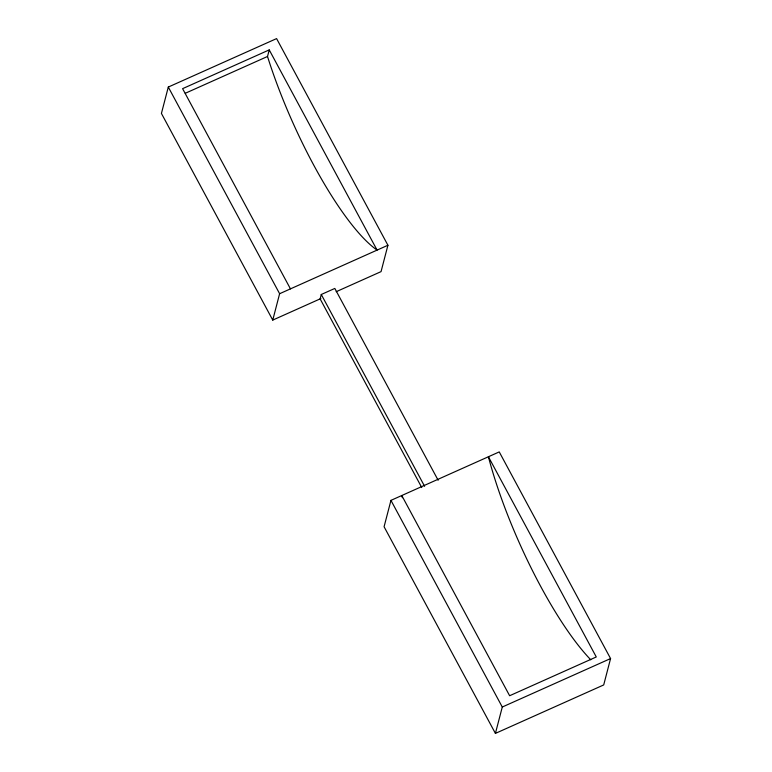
<?xml version="1.0" encoding="UTF-8"?>
<svg xmlns="http://www.w3.org/2000/svg" width="772" height="772" viewBox="0 0 772 772"><rect width="100%" height="100%" fill="white"/><g stroke="black" fill="none" stroke-linecap="round" stroke-linejoin="round"><path stroke-width="1.16" d="M336.196 291.7L381.05 271.628L387.92 245.255L276.588 38.6L168.296 87.062L161.425 113.436L272.757 320.09L320.882 298.552M269.235 49.891L377.083 250.099A162.506 39.44 65.9 0 1 267.517 56.481L269.235 49.891L182.597 88.664L290.455 288.873M272.757 320.09L279.618 293.717L168.296 87.062M438.149 480.252L334.816 288.438L321.277 294.489L320.129 298.889L421.753 487.528M390.95 500.372L384.08 526.745L495.412 733.4L603.704 684.938L610.575 658.564L499.243 451.909L390.95 500.372L502.282 707.027L495.412 733.4M185.27 93.287L267.517 56.481M279.618 293.717L387.92 245.255M502.282 707.027L610.575 658.564M321.277 294.489L424.61 486.312M402.357 497.708A162.506 39.44 65.9 0 1 401.778 495.527L509.636 695.736L596.274 656.962L488.415 456.754A162.506 39.44 65.9 0 0 590.783 659.79"/></g></svg>
